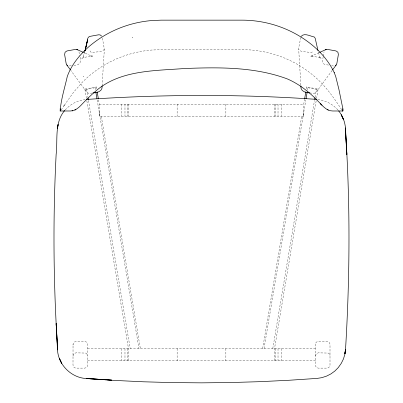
<?xml version="1.0" encoding="UTF-8"?>
<svg xmlns="http://www.w3.org/2000/svg" width="403" height="403" viewBox="0 0 403 403"><rect width="100%" height="100%" fill="white"/><g stroke="black" fill="none" stroke-linecap="round" stroke-linejoin="round"><path stroke-width="0.3" stroke-dasharray="2.02 1.51" d="M102.11 85.854L104.347 49.176L102.387 37.963M72.998 345.094C72.867 339.114 81.26 342.097 84.68 341.457C86.302 341.457 87.582 342.938 87.602 344.515L87.602 365.063L87.209 366.589L86.141 367.707L84.68 368.12L75.92 368.12L74.459 367.707L73.391 366.589L72.998 365.063L73.039 344.011M262.65 348.565L301.691 116.391M98.534 99.868L99.254 104.17L99.254 116.391L303.746 116.391L303.746 104.17L304.572 99.254M306.33 88.801L306.638 86.957L318.143 89.073L316.577 98.382M264.025 348.565L305.812 100.045M307.469 90.207L307.882 87.743L306.638 86.957M272.781 348.565L314.496 100.468M315.015 97.37L316.37 89.305L318.143 89.073M323.206 56.667L322.501 60.863L322.632 62.455L323.493 63.76L324.863 64.425L329.17 65.21M323.312 56.067L324.017 51.876M316.159 100.866L274.514 348.565L274.514 360.786M303.056 116.391L303.746 112.346M72.998 355.899L73.855 353.738L75.92 352.842L85.799 353.078L86.746 353.738L87.602 355.899M315.398 355.899L316.254 353.738L318.32 352.842L328.198 353.078L329.145 353.738L330.002 355.899M84.882 51.448L84.484 53.241L84.917 51.418M84.912 51.211L82.993 57.73L83.451 56.647L81.769 58.732L83.653 57.483L92.272 55.911L90.252 55.952L92.428 56.465L83.98 52.677M300.749 37.459L298.648 48.249L300.86 85.476M104.347 49.176C102.427 52.974 96.649 51.065 93.42 52.667L91.909 52.617L90.65 51.952L89.985 50.859M61.206 109.959L65.13 103.999M63.78 106.08L64.445 105.037M64.294 105.284L73.658 92.146L82.182 82.429A108.568 106.377 0 0 1 113.424 60.289A109.676 107.465 0 0 1 131.872 53.508A110.276 108.049 0 0 1 151.468 50.053L161.2 49.629L241.8 49.629A110.14 107.918 0 0 1 293.006 61.961A108.629 106.437 0 0 1 315.64 77.497C326.299 86.831 334.389 98.518 342.061 110.306M332.132 70.49L316.521 91.733L314.526 93.284L313.025 93.431L310.562 92.982M65.205 109.959C70.268 104.286 77.396 100.397 84.998 99.677M86.423 98.382L84.857 89.073L86.63 89.305L95.118 87.743L96.362 86.957L96.67 88.801M312.35 51.952L311.091 52.617L309.58 52.667C306.351 51.065 300.573 52.974 298.653 49.176M319.02 52.677L310.572 56.465L312.748 55.952L310.728 55.911L319.347 57.483L321.231 58.732L319.549 56.647L320.007 57.73L318.254 51.765M84.857 89.073L96.362 86.957M71.366 65.659L68.762 66.027M73.83 65.21C80.796 65.543 81.673 61.261 79.587 55.468M92.438 92.982L89.975 93.431L88.474 93.284L86.479 91.733L70.868 70.49M99.254 104.17L303.746 104.17M87.602 348.565L315.398 348.565M87.602 360.786L315.398 360.786M317.745 99.556L321.77 100.186L326.37 101.657C330.913 103.636 334.994 106.594 338.263 110.331M331.634 65.659L333.477 65.991M307.882 87.743L316.37 89.305M99.254 112.346L99.944 116.391M78.983 51.876L79.487 54.873M101.309 116.391L140.35 348.565M95.118 87.743L95.531 90.207M97.188 100.045L138.975 348.565M86.63 89.305L87.985 97.37M88.504 100.468L130.219 348.565M86.841 100.866L128.486 348.565L128.486 360.786M281.521 104.17L281.521 116.391M281.521 348.565L281.521 360.786M278.02 104.17L278.02 116.391M278.02 348.565L278.02 360.786M275.45 104.17L275.45 116.391M275.45 348.565L275.45 360.786M274.514 104.17L274.514 116.391M225.861 104.17L225.861 116.391M225.861 348.565L225.861 360.786M177.139 104.17L177.139 116.391M177.139 348.565L177.139 360.786M128.486 104.17L128.486 116.391M127.55 104.17L127.55 116.391M127.55 348.565L127.55 360.786M124.98 104.17L124.98 116.391M124.98 348.565L124.98 360.786M121.479 104.17L121.479 116.391M121.479 348.565L121.479 360.786M315.438 344.011L315.398 365.063L315.791 366.589L316.859 367.707L318.32 368.12L327.08 368.12L328.541 367.707L329.609 366.589L330.002 365.063L330.002 344.515C329.986 342.943 328.702 341.452 327.08 341.457L318.32 341.457A2.866 2.866 0 0 0 315.801 342.993L315.438 344.011"/><path stroke-width="0.6" d="M342.862 108.714L342.862 110.986L342.862 108.714L338.918 89.406L335.714 76.459L334.158 72.439M345.044 353.134L345.532 349.416L344.918 353.763L345.532 349.416C349.99 275.672 350.333 201.656 345.311 127.932L346.847 154.53L345.527 128.567C345.054 122.129 342.711 115.832 338.611 110.82M102.11 85.854C102.83 91.149 97.385 92.987 93.053 92.871M345.532 349.416L344.882 354.267L343.452 358.942L341.281 363.33L338.223 367.637L334.807 371.077L330.893 373.924L326.566 376.11L321.735 377.687L317 378.412L289.097 380.261L259.91 381.671L230.697 382.538L201.47 382.85L172.242 382.598L143.025 381.777L113.842 380.377L86.177 378.482L106.08 379.767M304.673 98.639L305.812 91.874M306.018 98.816L307.157 92.05M314.703 99.229L314.909 97.989M342.862 110.986L332.792 110.986C326.138 111.062 321.987 105.002 317.72 100.841C308.985 91.788 298.89 83.905 287.274 78.902C254.646 66.752 218.713 67.17 184.388 68.53C153.553 70.883 118.653 69.996 94.292 92.358C90.116 95.939 86.227 99.833 82.408 103.793C79.21 107.309 75.316 111.097 70.208 110.986L60.138 110.986C61.034 99.289 64.722 87.884 67.286 76.459C71.512 64.641 79.844 54.622 89.179 46.426A108.76 106.563 0 0 1 113.419 30.809A109.676 107.465 0 0 1 131.872 24.034A110.276 108.049 0 0 1 151.468 20.573L161.2 20.15L241.8 20.15A110.14 107.918 0 0 1 293.006 32.482A108.644 106.447 0 0 1 313.952 46.541C322.37 53.816 329.568 62.661 334.309 72.767M85.013 50.849L87.799 38.3L88.66 37.021L90.025 36.361L98.644 34.789L100.151 34.93L101.652 36.084M85.063 50.808L87.673 39.857L85.058 50.612M332.505 69.981L336.223 64.923L336.863 63.473L338.379 54.486L337.895 52.204L336.016 50.949L327.397 49.383L326.259 49.413L319.498 52.445M64.777 110.382C54.229 122.552 57.896 139.861 56.133 154.535C52.798 219.64 53.398 284.931 57.689 349.975L56.153 323.513L57.473 349.522C58.103 364.519 70.963 377.546 85.915 378.508L111.661 380.13M301.132 36.396C304.32 32.497 310.466 36.315 314.34 37.021L315.201 38.3L317.977 50.541M60.732 110.543L60.138 110.986M335.397 65.538L336.223 64.923M75.9 109.485L74.923 109.943L75.603 109.626M325.216 49.896L326.259 49.413M86.227 99.496L86.741 99.44C163.235 94.267 240.077 94.035 316.572 99.375M83.386 76.429L83.678 76.414M83.502 52.445L76.741 49.413L75.603 49.383L66.984 50.949L65.105 52.204L64.621 54.486L66.137 63.473L66.777 64.923L70.495 69.981M107.324 379.848L111.676 380.13M309.947 92.871C305.615 92.987 300.17 91.149 300.89 85.854M76.741 49.413L77.784 49.896M327.1 109.485L328.38 110.1M342.757 110.966L342.288 110.558M66.777 64.923L67.603 65.538M321.221 104.437L320.597 103.793L322.012 105.269M97.188 91.874L98.327 98.639M95.843 92.05L96.982 98.816M88.091 97.989L88.403 99.848M132.587 37.434L132.642 37.771M60.138 108.714L60.264 109.792M57.956 125.137L57.468 128.668L58.082 124.507L57.956 125.137M72.505 110.749L72.137 110.8L72.505 110.749M61.709 363.405L59.533 358.725L61.709 363.405M342.167 116.689L341.291 114.8L343.467 119.555L342.167 116.689"/></g></svg>
